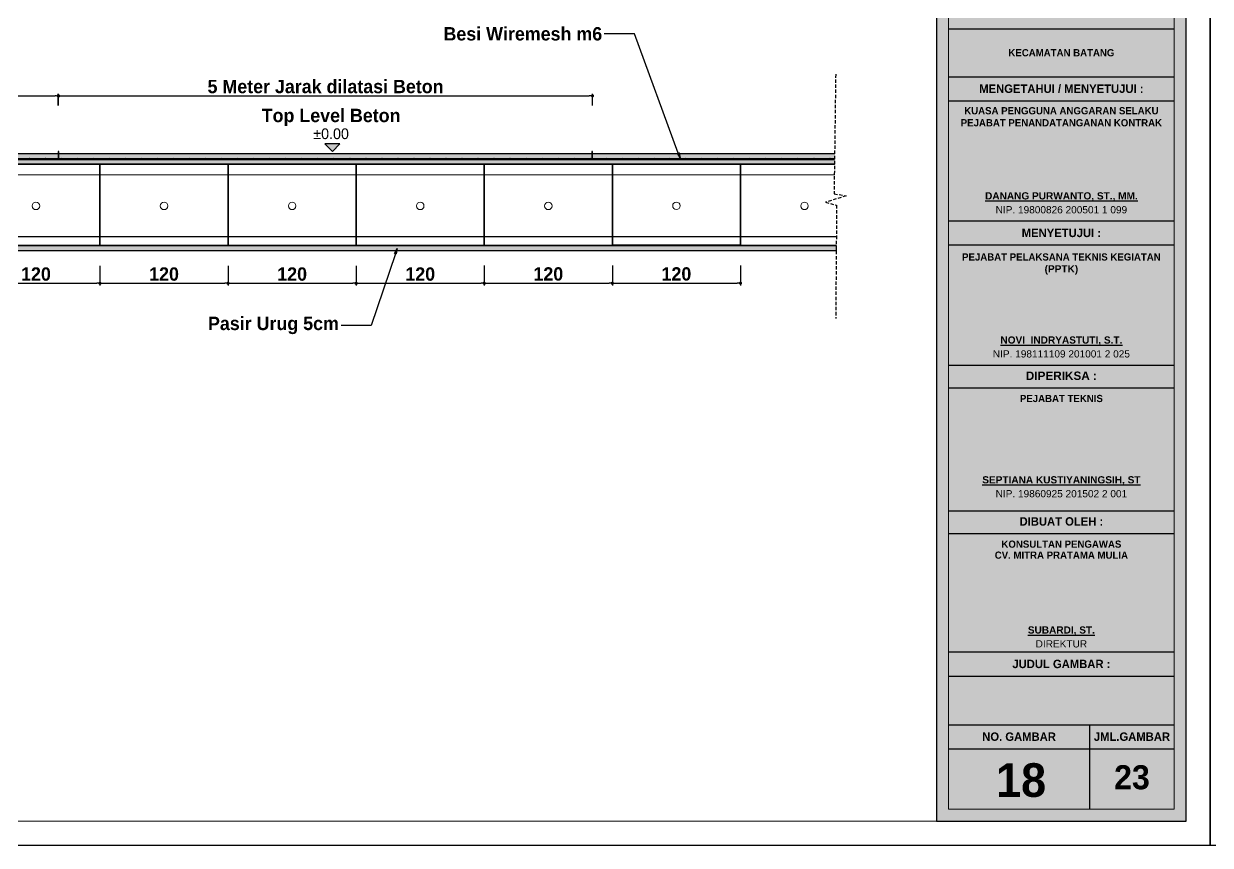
# Model space of a CAD drawing. Header units: centimetres. Extents: x -292707 to 138715, y -53922 to 66277.
# Drawn here: x 22944 to 24055, y -13009 to -12239 of the extents above; entities that cross this region are included whole.
import ezdxf
from ezdxf import colors
from ezdxf.entities.mleader import LeaderData, LeaderLine
from ezdxf.math import Vec2, Vec3

# ---------------------------------------------------------------- set-up
doc = ezdxf.new("R2010")
doc.units = ezdxf.units.CM
doc.linetypes.add('HIDDEN', pattern=[9.525, 6.35, -3.175])
for name, color, linetype in [('A-ALINE-1', 91, 'Continuous'), ('A-ALINE-3', 111, 'Continuous'), ('A-ALINE-4', 113, 'Continuous'), ('A-ALINE-7', 119, 'Continuous'), ('A-ANNOTATION', 144, 'Continuous'), ('A-DIM', 157, 'Continuous'), ('A-TEXT', 254, 'Continuous')]:
    doc.layers.add(name, color=color, linetype=linetype)
for name, color, linetype, lineweight, true_color in [('A-FILL-1', 250, 'Continuous', 0, 0x333333), ('A-FILL-2', 7, 'Continuous', 0, 0x4d4d4d), ('A-FILL-3', 7, 'Continuous', 0, 0x666666), ('A-FILL-7', 7, 'Continuous', 0, 0xcccccc)]:
    doc.layers.add(name, color=color, linetype=linetype, lineweight=lineweight, true_color=true_color)
doc.layers.add('A-SWING AREA', color=7, linetype='Continuous', lineweight=0, true_color=0xf7f7f7, transparency=0.2)
doc.styles.add('Scale 170', font='GOTHICB.TTF', dxfattribs={"height": 50})
doc.styles.add('Scale 50', font='GOTHICB.TTF', dxfattribs={"height": 12.5})
doc.dimstyles.new('Scale 50', dxfattribs={"dimscale": 0, "dimtxt": 7.5, "dimasz": 3, "dimexe": 2, "dimexo": 2, "dimgap": 2, "dimtad": 1, "dimdec": 0, "dimtxsty": 'Scale 50', "dimblk": 'DOT', "dimcen": 2.5, "dimclrd": 256, "dimclre": 256, "dimclrt": 254, "dimadec": 0, "dimazin": 0, "dimtfac": 1, "dimtdec": 0, "dimtmove": 0, "dimatfit": 3, "dimldrblk": 'DOTSMALL', "dimfxl": 1, "dimtfillclr": 256, "dimlwd": -1, "dimlwe": -1, "dimarcsym": 0})

# ---------------------------------------------------------------- blocks, each defined once
blk = doc.blocks.new('A$Cee8faf8f')
at = {"layer": 'A-FILL-7'}
h = blk.add_hatch(color=256, dxfattribs=at)
h.dxf.hatch_style = 1
edge = h.paths.add_edge_path()
edge.add_arc((0.6, 0.6), 0.6, 0, 360)
at = {"layer": 'A-FILL-1', "ltscale": 0.25}
blk.add_circle((0.6, 0.6), 0.6, dxfattribs=at)
blk = doc.blocks.new('GFDFGGFDG')
at = {"ltscale": 0.25}
blk.add_lwpolyline([(14867.5, -12200.6), (14987.5, -12200.6), (14987.5, -12276.6), (14867.5, -12276.6)], close=True, dxfattribs=at)
at = {"layer": 'A-ALINE-3', "ltscale": 0.25}
blk.add_lwpolyline([(14867.5, -12276.6), (14987.5, -12276.6), (14987.5, -12268.6), (14867.5, -12268.6)], close=True, dxfattribs=at)
at = {"layer": 'A-FILL-2'}
for p, q in [((14867.5, -12200.6), (14870.5, -12200.6)), ((14867.5, -12210.6), (14867.5, -12200.6)), ((14896, -12200.6), (14870.5, -12200.6)), ((14899, -12200.6), (14896, -12200.6)), ((14924.5, -12200.6), (14899, -12200.6)), ((14924.5, -12200.6), (14927.5, -12200.6)), ((14927.5, -12200.6), (14930.5, -12200.6)), ((14956, -12200.6), (14930.5, -12200.6)), ((14959, -12200.6), (14956, -12200.6)), ((14984.5, -12200.6), (14959, -12200.6)), ((14984.5, -12200.6), (14987.5, -12200.6)), ((14987.5, -12200.6), (14987.5, -12210.6)), ((14867.5, -12210.6), (14870.5, -12210.6)), ((14867.5, -12210.6), (14867.5, -12260.6)), ((14870.5, -12210.6), (14896, -12210.6)), ((14899, -12210.6), (14896, -12210.6)), ((14899, -12210.6), (14924.5, -12210.6)), ((14924.5, -12210.6), (14927.5, -12210.6)), ((14927.5, -12210.6), (14930.5, -12210.6)), ((14930.5, -12210.6), (14956, -12210.6)), ((14959, -12210.6), (14956, -12210.6)), ((14959, -12210.6), (14984.5, -12210.6)), ((14984.5, -12210.6), (14987.5, -12210.6)), ((14987.5, -12210.6), (14987.5, -12260.6)), ((14867.5, -12268.6), (14867.5, -12260.6)), ((14987.5, -12268.6), (14987.5, -12260.6)), ((14867.5, -12268.6), (14867.5, -12269.6)), ((14924, -12268.6), (14867.5, -12268.6)), ((14867.5, -12269.6), (14867.5, -12276.6)), ((14924, -12268.6), (14931, -12268.6)), ((14987.5, -12268.6), (14931, -12268.6)), ((14987.5, -12269.6), (14987.5, -12268.6)), ((14987.5, -12269.6), (14987.5, -12276.6)), ((14867.5, -12276.6), (14987.5, -12276.6))]:
    blk.add_line(p, q, dxfattribs=at)
at = {"layer": 'A-FILL-2', "ltscale": 0.25}
blk.add_circle((14927.5, -12239.6), 3.5, dxfattribs=at)
blk = doc.blocks.new('jhgkjhkjhkjh')
at = {"layer": 'A-SWING AREA', "transparency": 33554457}
h = blk.add_hatch(color=256, dxfattribs=at)
h.dxf.hatch_style = 1
h.paths.add_polyline_path([(-933.61, 931.53), (-881.61, 931.53), (-881.61, 1218.53), (-933.61, 1218.53)])
at = {"layer": 'A-ALINE-1', "ltscale": 0.25}
blk.add_lwpolyline([(-933.61, 931.53), (-881.61, 931.53), (-881.61, 1218.53), (-933.61, 1218.53)], close=True, dxfattribs=at)
at = {"layer": 'A-ALINE-4', "ltscale": 0.25}
for points in [[(-931.11, 1096.44), (-884.11, 1096.44)], [(-931.11, 1086.44), (-884.11, 1086.44)], [(-931.11, 1081.44), (-884.11, 1081.44)], [(-931.11, 1056.44), (-884.11, 1056.44)], [(-931.11, 1051.44), (-884.11, 1051.44)], [(-931.11, 1026.44), (-884.11, 1026.44)], [(-931.11, 1021.72), (-884.11, 1021.72)], [(-931.11, 996.12), (-884.11, 996.12)], [(-931.11, 991.41), (-884.11, 991.41)], [(-931.11, 966.75), (-884.11, 966.75)], [(-931.11, 966.75), (-884.11, 966.75)], [(-931.11, 961.75), (-884.11, 961.75)], [(-931.11, 951.62), (-884.11, 951.62)], [(-901.74, 951.62), (-901.74, 934.03)], [(-931.11, 946.62), (-884.11, 946.62)]]:
    blk.add_lwpolyline(points, dxfattribs=at)
at = {"layer": 'A-FILL-1', "ltscale": 0.25}
blk.add_lwpolyline([(-1286.61, 931.53), (-933.61, 931.53), (-933.61, 1218.53), (-1286.61, 1218.53)], close=True, dxfattribs=at)
at = {"layer": 'A-FILL-1'}
blk.add_lwpolyline([(-931.11, 934.03), (-884.11, 934.03), (-884.11, 1216.03), (-931.11, 1216.03)], close=True, dxfattribs=at)
at = {"layer": 'Defpoints'}
blk.add_lwpolyline([(-1296.61, 926.53), (-876.61, 926.53), (-876.61, 1223.53), (-1296.61, 1223.53)], close=True, dxfattribs=at)
at = {"layer": 'A-TEXT', "ltscale": 0.25, "attachment_point": 5, "style": 'Scale 170'}
for s, width, insert, char_height in [('KECAMATAN BATANG', 47, (-907.61, 1091.44), 1.5), ('{\\fCentury Gothic|b1|i0|c0|p34;MENGETAHUI / MENYETUJUI :}', 47, (-907.61, 1083.94), 1.75), ('KUASA PENGGUNA ANGGARAN SELAKU PEJABAT PENANDATANGANAN KONTRAK', 47, (-907.61, 1078.12), 1.5), ('{\\fArial|b1|i0|c0|p34;\\LDANANG PURWANTO, ST., MM.}', 47, (-907.61, 1061.5), 1.5), ('{\\fArial|b0|i0|c0|p34;NIP. 19800826 200501 1 099}', 47, (-907.61, 1058.77), 1.5), ('{\\fCentury Gothic|b1|i0|c0|p34;MENYETUJUI :}', 47, (-907.61, 1053.94), 1.75), ('PEJABAT PELAKSANA TEKNIS KEGIATAN', 47, (-907.61, 1048.94), 1.5), ('{\\fArial|b1|i0|c0|p34;(PPTK)}', 47, (-907.61, 1046.25), 1.5), ('{\\fArial|b1|i0|c0|p34;\\LNOVI  INDRYASTUTI, S.T.}', 47, (-907.61, 1031.5), 1.5), ('{\\fArial|b0|i0|c0|p34;NIP. 198111109 201001 2 025}', 47, (-907.61, 1028.77), 1.5), ('{\\fArial|b1|i0|c0|p34;DIPERIKSA :}', 47, (-907.61, 1024.22), 1.75), ('PEJABAT TEKNIS', 47, (-907.61, 1019.49), 1.5), ('{\\fArial|b1|i0|c0|p34;\\LSEPTIANA KUSTIYANINGSIH, ST}', 47, (-907.61, 1002.41), 1.5), ('{\\fArial|b0|i0|c0|p34;NIP. 19860925 201502 2 001}', 47, (-907.61, 999.68), 1.5), ('DIBUAT OLEH :', 47, (-907.61, 993.91), 1.75), ('KONSULTAN PENGAWAS', 47, (-907.61, 989.18), 1.5), ('CV. MITRA PRATAMA MULIA', 47, (-907.61, 986.89), 1.5), ('{\\fArial|b1|i0|c0|p34;\\LSUBARDI, ST.}', 47, (-907.61, 971.16), 1.5), ('{\\fArial|b0|i0|c0|p34;DIREKTUR}', 47, (-907.61, 968.43), 1.5), ('{\\fCentury Gothic|b1|i0|c0|p34;JUDUL GAMBAR :}', 47, (-907.61, 964.25), 1.75), ('{\\fCentury Gothic|b1|i0|c0|p34;NO. GAMBAR}', 29.375, (-916.42, 949.12), 1.75), ('{\\fCentury Gothic|b1|i0|c0|p34;JML.GAMBAR}', 29.375, (-892.92, 949.12), 1.75), ('23', 47, (-892.92, 940.65), 5)]:
    blk.add_mtext_dynamic_manual_height_columns(s, width=width, gutter_width=105, heights=[0], dxfattribs=dict(at, insert=insert, char_height=char_height))
blk = doc.blocks.new('A$Cb77c0ee4')
at = {"layer": 'A-ANNOTATION'}
h = blk.add_hatch(color=256, dxfattribs=at)
h.dxf.hatch_style = 1
h.paths.add_polyline_path([(3, 1.5), (0, 1.5), (1.5, 0)])
edge = h.paths.add_edge_path(flags=17)
edge.add_line((3, 1.5), (0, 1.5))
for points in [[(3, 1.5), (0, 1.5)], [(3, 1.5), (0, 1.5), (1.5, 0), (3, 1.5)]]:
    blk.add_lwpolyline(points, dxfattribs=at)
blk = doc.blocks.new('_Dot')
at = {"color": 0, "linetype": 'ByBlock', "lineweight": -2}
blk.add_line((-0.5, 0), (-1, 0), dxfattribs=at)
at = {"color": 0, "linetype": 'ByBlock', "const_width": 0.5}
blk.add_lwpolyline([(-0.25, 0, 1), (0.25, 0, 1)], format="xyb", close=True, dxfattribs=at)
blk = doc.blocks.new('*D913')
at = {"layer": 'A-DIM', "ltscale": 5, "transparency": 16777216}
for p, q in [((22895.1, -12466), (22895.1, -12484.5)), ((23015.1, -12466), (23015.1, -12484.5)), ((22898.1, -12482.5), (23012.1, -12482.5))]:
    blk.add_line(p, q, dxfattribs=at)
at = {"layer": 'Defpoints', "color": 0, "ltscale": 5, "transparency": 16777216}
for p in [(22895.1, -12464), (23015.1, -12464), (23015.1, -12482.5)]:
    blk.add_point(p, dxfattribs=at)
at = {"layer": 'A-DIM', "ltscale": 5, "transparency": 16777216, "xscale": 3, "yscale": 3, "zscale": 3, "rotation": 180}
blk.add_blockref('_Dot', (22895.1, -12482.5), dxfattribs=at)
at = {"layer": 'A-DIM', "ltscale": 5, "transparency": 16777216, "xscale": 3, "yscale": 3, "zscale": 3}
blk.add_blockref('_Dot', (23015.1, -12482.5), dxfattribs=at)
at = {"layer": 'A-DIM', "color": 254, "ltscale": 5, "transparency": 16777216, "insert": (22955.1, -12473.9), "char_height": 12.5, "attachment_point": 5, "style": 'Scale 50'}
blk.add_mtext('120', dxfattribs=at)
blk = doc.blocks.new('_DotSmall')
at = {"color": 0, "linetype": 'ByBlock', "const_width": 0.5}
blk.add_lwpolyline([(-0.0625, 0, 1), (0.0625, 0, 1)], format="xyb", close=True, dxfattribs=at)
blk = doc.blocks.new('*D914')
at = {"layer": 'A-DIM', "ltscale": 5, "transparency": 16777216}
for p, q in [((23015.1, -12466), (23015.1, -12484.5)), ((23135.1, -12466), (23135.1, -12484.5)), ((23018.1, -12482.5), (23132.1, -12482.5))]:
    blk.add_line(p, q, dxfattribs=at)
at = {"layer": 'Defpoints', "color": 0, "ltscale": 5, "transparency": 16777216}
for p in [(23015.1, -12464), (23135.1, -12464), (23135.1, -12482.5)]:
    blk.add_point(p, dxfattribs=at)
at = {"layer": 'A-DIM', "ltscale": 5, "transparency": 16777216, "xscale": 3, "yscale": 3, "zscale": 3, "rotation": 180}
blk.add_blockref('_Dot', (23015.1, -12482.5), dxfattribs=at)
at = {"layer": 'A-DIM', "ltscale": 5, "transparency": 16777216, "xscale": 3, "yscale": 3, "zscale": 3}
blk.add_blockref('_Dot', (23135.1, -12482.5), dxfattribs=at)
at = {"layer": 'A-DIM', "color": 254, "ltscale": 5, "transparency": 16777216, "insert": (23075.1, -12473.9), "char_height": 12.5, "attachment_point": 5, "style": 'Scale 50'}
blk.add_mtext('120', dxfattribs=at)
blk = doc.blocks.new('*D915')
at = {"layer": 'A-DIM', "ltscale": 5, "transparency": 16777216}
for p, q in [((23135.1, -12466), (23135.1, -12484.5)), ((23255.1, -12466), (23255.1, -12484.5)), ((23138.1, -12482.5), (23252.1, -12482.5))]:
    blk.add_line(p, q, dxfattribs=at)
at = {"layer": 'Defpoints', "color": 0, "ltscale": 5, "transparency": 16777216}
for p in [(23135.1, -12464), (23255.1, -12464), (23255.1, -12482.5)]:
    blk.add_point(p, dxfattribs=at)
at = {"layer": 'A-DIM', "ltscale": 5, "transparency": 16777216, "xscale": 3, "yscale": 3, "zscale": 3, "rotation": 180}
blk.add_blockref('_Dot', (23135.1, -12482.5), dxfattribs=at)
at = {"layer": 'A-DIM', "ltscale": 5, "transparency": 16777216, "xscale": 3, "yscale": 3, "zscale": 3}
blk.add_blockref('_Dot', (23255.1, -12482.5), dxfattribs=at)
at = {"layer": 'A-DIM', "color": 254, "ltscale": 5, "transparency": 16777216, "insert": (23195.1, -12473.9), "char_height": 12.5, "attachment_point": 5, "style": 'Scale 50'}
blk.add_mtext('120', dxfattribs=at)
blk = doc.blocks.new('*D916')
at = {"layer": 'A-DIM', "ltscale": 5, "transparency": 16777216}
for p, q in [((23255.1, -12466), (23255.1, -12484.5)), ((23375.1, -12466), (23375.1, -12484.5)), ((23258.1, -12482.5), (23372.1, -12482.5))]:
    blk.add_line(p, q, dxfattribs=at)
at = {"layer": 'Defpoints', "color": 0, "ltscale": 5, "transparency": 16777216}
for p in [(23255.1, -12464), (23375.1, -12464), (23375.1, -12482.5)]:
    blk.add_point(p, dxfattribs=at)
at = {"layer": 'A-DIM', "ltscale": 5, "transparency": 16777216, "xscale": 3, "yscale": 3, "zscale": 3, "rotation": 180}
blk.add_blockref('_Dot', (23255.1, -12482.5), dxfattribs=at)
at = {"layer": 'A-DIM', "ltscale": 5, "transparency": 16777216, "xscale": 3, "yscale": 3, "zscale": 3}
blk.add_blockref('_Dot', (23375.1, -12482.5), dxfattribs=at)
at = {"layer": 'A-DIM', "color": 254, "ltscale": 5, "transparency": 16777216, "insert": (23315.1, -12473.9), "char_height": 12.5, "attachment_point": 5, "style": 'Scale 50'}
blk.add_mtext('120', dxfattribs=at)
blk = doc.blocks.new('*D917')
at = {"layer": 'A-DIM', "ltscale": 5, "transparency": 16777216}
for p, q in [((23375.1, -12465.9), (23375.1, -12484.4)), ((23495.1, -12465.9), (23495.1, -12484.4)), ((23378.1, -12482.4), (23492.1, -12482.4))]:
    blk.add_line(p, q, dxfattribs=at)
at = {"layer": 'Defpoints', "color": 0, "ltscale": 5, "transparency": 16777216}
for p in [(23375.1, -12463.9), (23495.1, -12463.9), (23495.1, -12482.4)]:
    blk.add_point(p, dxfattribs=at)
at = {"layer": 'A-DIM', "ltscale": 5, "transparency": 16777216, "xscale": 3, "yscale": 3, "zscale": 3, "rotation": 180}
blk.add_blockref('_Dot', (23375.1, -12482.4), dxfattribs=at)
at = {"layer": 'A-DIM', "ltscale": 5, "transparency": 16777216, "xscale": 3, "yscale": 3, "zscale": 3}
blk.add_blockref('_Dot', (23495.1, -12482.4), dxfattribs=at)
at = {"layer": 'A-DIM', "color": 254, "ltscale": 5, "transparency": 16777216, "insert": (23435.1, -12473.8), "char_height": 12.5, "attachment_point": 5, "style": 'Scale 50'}
blk.add_mtext('120', dxfattribs=at)
blk = doc.blocks.new('*D918')
at = {"layer": 'A-DIM', "ltscale": 5, "transparency": 16777216}
for p, q in [((23495.1, -12465.9), (23495.1, -12484.4)), ((23615.1, -12465.9), (23615.1, -12484.4)), ((23498.1, -12482.4), (23612.1, -12482.4))]:
    blk.add_line(p, q, dxfattribs=at)
at = {"layer": 'Defpoints', "color": 0, "ltscale": 5, "transparency": 16777216}
for p in [(23495.1, -12463.9), (23615.1, -12463.9), (23615.1, -12482.4)]:
    blk.add_point(p, dxfattribs=at)
at = {"layer": 'A-DIM', "ltscale": 5, "transparency": 16777216, "xscale": 3, "yscale": 3, "zscale": 3, "rotation": 180}
blk.add_blockref('_Dot', (23495.1, -12482.4), dxfattribs=at)
at = {"layer": 'A-DIM', "ltscale": 5, "transparency": 16777216, "xscale": 3, "yscale": 3, "zscale": 3}
blk.add_blockref('_Dot', (23615.1, -12482.4), dxfattribs=at)
at = {"layer": 'A-DIM', "color": 254, "ltscale": 5, "transparency": 16777216, "insert": (23555.1, -12473.8), "char_height": 12.5, "attachment_point": 5, "style": 'Scale 50'}
blk.add_mtext('120', dxfattribs=at)
blk = doc.blocks.new('*D919')
at = {"layer": 'A-DIM', "ltscale": 5, "transparency": 16777216}
for p, q in [((22475.8, -12315.9), (22475.8, -12305)), ((22976, -12315.9), (22976, -12305)), ((22478.8, -12307), (22973, -12307))]:
    blk.add_line(p, q, dxfattribs=at)
at = {"layer": 'Defpoints', "color": 0, "ltscale": 5, "transparency": 16777216}
for p in [(22976, -12307), (22475.8, -12317.9), (22976, -12317.9)]:
    blk.add_point(p, dxfattribs=at)
at = {"layer": 'A-DIM', "ltscale": 5, "transparency": 16777216, "xscale": 3, "yscale": 3, "zscale": 3, "rotation": 180}
blk.add_blockref('_Dot', (22475.8, -12307), dxfattribs=at)
at = {"layer": 'A-DIM', "ltscale": 5, "transparency": 16777216, "xscale": 3, "yscale": 3, "zscale": 3}
blk.add_blockref('_Dot', (22976, -12307), dxfattribs=at)
at = {"layer": 'A-DIM', "color": 254, "ltscale": 5, "transparency": 16777216, "insert": (22725.9, -12298.3), "char_height": 12.5, "width": 259.105, "attachment_point": 5, "style": 'Scale 50'}
blk.add_mtext('5 Meter Jarak dilatasi Beton', dxfattribs=at)
blk = doc.blocks.new('*D920')
at = {"layer": 'A-DIM', "ltscale": 5, "transparency": 16777216}
for p, q in [((22976.3, -12315.9), (22976.3, -12305)), ((23476.5, -12315.9), (23476.5, -12305)), ((22979.3, -12307), (23473.5, -12307))]:
    blk.add_line(p, q, dxfattribs=at)
at = {"layer": 'Defpoints', "color": 0, "ltscale": 5, "transparency": 16777216}
for p in [(23476.5, -12307), (22976.3, -12317.9), (23476.5, -12317.9)]:
    blk.add_point(p, dxfattribs=at)
at = {"layer": 'A-DIM', "ltscale": 5, "transparency": 16777216, "xscale": 3, "yscale": 3, "zscale": 3, "rotation": 180}
blk.add_blockref('_Dot', (22976.3, -12307), dxfattribs=at)
at = {"layer": 'A-DIM', "ltscale": 5, "transparency": 16777216, "xscale": 3, "yscale": 3, "zscale": 3}
blk.add_blockref('_Dot', (23476.5, -12307), dxfattribs=at)
at = {"layer": 'A-DIM', "color": 254, "ltscale": 5, "transparency": 16777216, "insert": (23226.4, -12298.3), "char_height": 12.5, "width": 292.56, "attachment_point": 5, "style": 'Scale 50'}
blk.add_mtext('5 Meter Jarak dilatasi Beton', dxfattribs=at)
blk = doc.blocks.new('_Closed')
at = {"color": 0, "linetype": 'ByBlock', "lineweight": -2}
for p, q in [((-1, 0.17), (0, 0)), ((-1, 0.17), (-1, -0.17)), ((0, 0), (-1, -0.17)), ((0, 0), (-1, 0))]:
    blk.add_line(p, q, dxfattribs=at)

msp = doc.modelspace()

# ---------------------------------------------------------------- hatches: boundary and pattern name
h = msp.add_hatch()
h.set_pattern_fill('AR-SAND', color=256, scale=0.05)
h.set_pattern_definition([(37.5, (7560, -7e-12), (-0.08000156, 2.44706619), [0, -1.9304, 0, -2.159, 0, -2.06375]), (7.5, (7560, -7e-12), (2.2476164, 3.5841255), [0, -1.0414, 0, -1.7399, 0, -0.66675]), (327.5, (7558.438, -7e-12), (3.95496185, 0.00718592), [0, -0.635, 0, -2.286, 0, -2.9845]), (317.5, (7558.438, -7e-12), (3.81778226, 1.1146466), [0, -0.3175, 0, -1.4986, 0, -1.7145])])
h.paths.add_polyline_path([(22335.8, -12447), (22394.3, -12447), (22397, -12447), (23704.9, -12447), (23704.9, -12452.1), (22333, -12452), (22333, -12447)])
at = {"layer": 'A-FILL-2'}
h = msp.add_hatch(color=256, dxfattribs=at)
h.dxf.hatch_style = 1
h.paths.add_polyline_path([(22976, -12365), (22976.5, -12365), (22976.5, -12359), (22976, -12359)])
h = msp.add_hatch(color=256, dxfattribs=at)
h.dxf.hatch_style = 1
h.paths.add_polyline_path([(23476, -12365), (23476.5, -12365), (23476.5, -12359), (23476, -12359)])
at = {"layer": 'A-FILL-3', "ltscale": 0.25}
h = msp.add_hatch(dxfattribs=at)
h.set_pattern_fill('AR-CONC', color=256, scale=0.09)
h.set_pattern_definition([(50, (-27424.906, 28055.769), (16.3966202, -1.4345177), [1.7145, -18.8595]), (355, (-27424.906, 28055.77), (-3.171908, 17.195116), [1.3716, -15.0876526]), (100.451445, (-27423.54, 28055.65), (13.2247122, 15.7605977), [1.457101, -16.028122]), (46.1842, (-27424.906, 28060.341), (24.3971137, -3.7838095), [2.57175, -28.28925]), (96.635558, (-27422.873, 28060.026), (21.366372, 22.268351), [2.185652, -24.042205]), (351.18415, (-27424.906, 28060.34), (21.366372, 22.268351), [2.057397, -22.631376]), (21, (-27422.62, 28059.198), (13.6452952, -9.2038678), [1.7145, -18.8595]), (326, (-27422.62, 28059.198), (5.5621826, 16.576917), [1.3716, -15.0876]), (71.451445, (-27421.483, 28058.431), (19.2074777, 7.3730492), [1.457101, -16.0280944]), (37.5, (-27424.906, 28055.769), (0.2779743, 7.6099535), [0, -14.90472, 0, -15.3162, 0, -15.14475]), (7.5, (-27424.906, 28055.769), (6.0137696, 9.0162517), [0, -8.73252, 0, -14.56182, 0, -5.77215]), (327.5, (-27430.004, 28055.769), (12.20315357, -0.51558696), [0, -5.715, 0, -17.8308, 0, -23.6601]), (317.5, (-27432.29, 28055.769), (13.3316263, 2.2883842), [0, -7.4295, 0, -11.84148, 0, -16.8021])])
h.paths.add_polyline_path([(23703.2, -12371), (23703.4, -12361), (22331.5, -12361), (22331.4, -12371)])
at = {"layer": 'A-FILL-7'}
h = msp.add_hatch(color=256, dxfattribs=at)
h.dxf.hatch_style = 1
h.paths.add_polyline_path([(23703.3, -12366.5), (23703.3, -12366), (22331.4, -12366), (22331.4, -12366.6)])

# ---------------------------------------------------------------- linework, layer by layer
at = {"ltscale": 0.25}
msp.add_lwpolyline([(23704.9, -12447), (23615.1, -12447), (23615.1, -12371), (23703.2, -12371)], dxfattribs=at)
at = {"layer": 'A-ALINE-3', "ltscale": 0.25}
msp.add_lwpolyline([(23704.9, -12439), (23615.1, -12439), (23615.1, -12447), (23704.9, -12447)], dxfattribs=at)
at = {"layer": 'A-ALINE-4', "ltscale": 0.25}
msp.add_lwpolyline([(22335.8, -12447), (22394.3, -12447), (22397, -12447), (23704.9, -12447), (23704.9, -12452.1), (22333, -12452), (22333, -12447), (22335.8, -12447)], dxfattribs=at)
at = {"layer": 'A-ALINE-7', "ltscale": 5}
for points in [[(22976, -12365), (22976.5, -12365), (22976.5, -12359), (22976, -12359)], [(23476, -12365), (23476.5, -12365), (23476.5, -12359), (23476, -12359)]]:
    msp.add_lwpolyline(points, close=True, dxfattribs=at)
at = {"layer": 'A-FILL-2'}
for p, q in [((23615.1, -12371), (23618.1, -12371)), ((23615.1, -12381), (23615.1, -12371)), ((23643.6, -12371), (23618.1, -12371)), ((23646.6, -12371), (23643.6, -12371)), ((23672.1, -12371), (23646.6, -12371)), ((23672.1, -12371), (23675.1, -12371)), ((23675.1, -12371), (23678.1, -12371)), ((23703.6, -12371), (23678.1, -12371)), ((23615.1, -12381), (23618.1, -12381)), ((23615.1, -12381), (23615.1, -12431)), ((23618.1, -12381), (23643.6, -12381)), ((23646.6, -12381), (23643.6, -12381)), ((23646.6, -12381), (23672.1, -12381)), ((23672.1, -12381), (23675.1, -12381)), ((23675.1, -12381), (23678.1, -12381)), ((23678.1, -12381), (23703.6, -12381)), ((23615.1, -12439), (23615.1, -12431)), ((23615.1, -12439), (23615.1, -12440)), ((23671.6, -12439), (23615.1, -12439)), ((23615.1, -12440), (23615.1, -12447)), ((23615.1, -12447), (23704.9, -12447)), ((23671.6, -12439), (23678.6, -12439)), ((23704.9, -12439), (23678.6, -12439))]:
    msp.add_line(p, q, dxfattribs=at)
at = {"layer": 'A-FILL-2', "ltscale": 0.25}
msp.add_circle((23675.1, -12410), 3.5, dxfattribs=at)
at = {"layer": 'A-TEXT', "linetype": 'HIDDEN', "ltscale": 0.5}
msp.add_lwpolyline([(23704.3, -12286.8), (23702.8, -12398.6), (23714, -12400.7), (23694.7, -12406.6), (23705.2, -12409.3), (23704.3, -12515.5)], dxfattribs=at)
at = {"layer": 'A-TEXT', "ltscale": 0.25}
for points in [[(23703.3, -12366), (22331.4, -12366)], [(22331.4, -12366.6), (23703.3, -12366.5)], [(23703.2, -12370.9), (22331.4, -12371)], [(23703.2, -12370.9), (22331.4, -12371)], [(22331.5, -12361), (23703.4, -12361)]]:
    msp.add_lwpolyline(points, dxfattribs=at)

# ---------------------------------------------------------------- block references
at = {"ltscale": 0.25, "xscale": 4.711602529588466, "yscale": 4.711602529588466, "zscale": 4.711602529588466}
msp.add_blockref('A$Cb77c0ee4', (23225.8, -12359), dxfattribs=at)
for p in [(8027.6, -170.4), (8147.6, -170.4), (8267.6, -170.4), (8387.6, -170.4), (8507.6, -170.4), (8627.6, -170.3)]:
    msp.add_blockref('GFDFGGFDG', p)
at = {"layer": 'A-ALINE-7', "ltscale": 0.25, "xscale": 0.4999999999995392, "yscale": 0.4999999999995392, "zscale": 0.4999999999995392}
for p in [(22948.8, -12366), (22963.8, -12366), (22978.8, -12366), (22993.8, -12366), (23008.8, -12366), (23023.8, -12366), (23038.8, -12366), (23053.8, -12366), (23068.8, -12366), (23083.8, -12366), (23098.8, -12366), (23113.8, -12366), (23128.8, -12366), (23143.8, -12366), (23158.8, -12366), (23173.8, -12366), (23188.8, -12366), (23203.8, -12366), (23218.8, -12366), (23233.8, -12366), (23248.8, -12366), (23263.8, -12366), (23278.8, -12366), (23293.8, -12366), (23308.8, -12366), (23323.8, -12366), (23338.8, -12366), (23353.8, -12366), (23368.8, -12366), (23383.8, -12366), (23398.8, -12366), (23413.8, -12366), (23428.8, -12366), (23443.8, -12366), (23458.8, -12366), (23473.8, -12366), (23488.8, -12366), (23503.8, -12366), (23518.8, -12366), (23533.8, -12366), (23548.8, -12366), (23563.8, -12366), (23578.8, -12366), (23593.8, -12366), (23608.8, -12366), (23623.8, -12366), (23638.8, -12366), (23653.8, -12366), (23668.8, -12366), (23683.8, -12366), (23698.8, -12366)]:
    msp.add_blockref('A$Cee8faf8f', p, dxfattribs=at)
at = {"layer": 'A-TEXT', "xscale": 4.5, "yscale": 4.5, "zscale": 4.5}
for p in [(28000, -17178.1), (29890, -17178.1)]:
    msp.add_blockref('jhgkjhkjhkjh', p, dxfattribs=at)

# ---------------------------------------------------------------- texts
at = {"ltscale": 0.25, "attachment_point": 5, "style": 'Scale 50'}
for s, insert, char_height in [('Top Level Beton', (23231.6, -12327.2), 12.5), ('{\\fCentury Gothic|b0|i0|c0|p34;%%P0.00}', (23231.6, -12342.5), 10)]:
    msp.add_mtext_dynamic_manual_height_columns(s, width=146.541, gutter_width=62.5, heights=[0], dxfattribs=dict(at, insert=insert, char_height=char_height))
at = {"layer": 'A-TEXT', "ltscale": 0.25, "insert": (23878, -12947.9), "char_height": 31.5, "attachment_point": 5, "style": 'Scale 170'}
msp.add_mtext_dynamic_manual_height_columns('18', width=132.188, gutter_width=472.5, heights=[0], dxfattribs=at)

# ---------------------------------------------------------------- dimensions: what is measured, and where the dimension line sits
at = {"layer": 'A-DIM', "ltscale": 5}
for base, p1, p2, picture, middle in [((22976, -12307), (22475.8, -12317.9), (22976, -12317.9), '*D919', (22725.9, -12298.3)), ((23476.5, -12307), (22976.3, -12317.9), (23476.5, -12317.9), '*D920', (23226.4, -12298.3))]:
    dim = msp.add_linear_dim(base=base, p1=p1, p2=p2, text='5 Meter Jarak dilatasi Beton', dimstyle='Scale 50', override={"dimscale": 1}, dxfattribs=at)
    dim.commit()
    dim.dimension.update_dxf_attribs({"geometry": picture, "text_midpoint": middle})
for base, p1, p2, picture, middle in [((23015.1, -12482.5), (22895.1, -12464), (23015.1, -12464), '*D913', (22955.1, -12473.9)), ((23135.1, -12482.5), (23015.1, -12464), (23135.1, -12464), '*D914', (23075.1, -12473.9)), ((23255.1, -12482.5), (23135.1, -12464), (23255.1, -12464), '*D915', (23195.1, -12473.9)), ((23375.1, -12482.5), (23255.1, -12464), (23375.1, -12464), '*D916', (23315.1, -12473.9)), ((23495.1, -12482.4), (23375.1, -12463.9), (23495.1, -12463.9), '*D917', (23435.1, -12473.8)), ((23615.1, -12482.4), (23495.1, -12463.9), (23615.1, -12463.9), '*D918', (23555.1, -12473.8))]:
    dim = msp.add_linear_dim(base=base, p1=p1, p2=p2, dimstyle='Scale 50', override={"dimscale": 1, "dimtmove": 1}, dxfattribs=at)
    dim.commit()
    dim.dimension.update_dxf_attribs({"geometry": picture, "text_midpoint": middle})

# ---------------------------------------------------------------- leaders
at = {"ltscale": 0.25}
ml = msp.add_multileader_mtext('Standard', dxfattribs=at)
ml.set_content('{\\C256;Besi Wiremesh m6}', color=254, style='Scale 50')
ml.set_leader_properties(color=256, linetype='ByLayer', lineweight=-1)
ml.set_arrow_properties(name='CLOSED')
ml.build(insert=Vec2(0, 0))
ml.multileader.update_dxf_attribs({"dogleg_length": 29.3, "arrow_head_size": 5})
ctx = ml.context
ctx.base_point, ctx.char_height, ctx.arrow_head_size, ctx.plane_origin = Vec3(23334.9, -12249), 12.5, 5, Vec3(23558.5, -12365.2)
notes = []
notes.append((ctx, [(0, (1, 1, 0), (23515.7, -12249), (-1, 0), 28.2, [(0, [(23558.5, -12365.2)], 0, [])])]))
ctx.mtext.insert, ctx.mtext.flow_direction = Vec3(23336.9, -12242.6), 5
ml = msp.add_multileader_mtext('Standard', dxfattribs=at)
ml.set_content('Pasir Urug 5cm', color=254, style='Scale 50')
ml.set_leader_properties(color=256, linetype='ByLayer', lineweight=-1)
ml.set_arrow_properties(name='CLOSED')
ml.build(insert=Vec2(0, 0))
ml.multileader.update_dxf_attribs({"dogleg_length": 29.3, "arrow_head_size": 5})
ctx = ml.context
ctx.base_point, ctx.char_height, ctx.arrow_head_size, ctx.plane_origin = Vec3(23115.1, -12521.9), 12.5, 5, Vec3(23293.4, -12450)
ctx.text_align_type = 2
notes.append((ctx, [(0, (1, 1, 0), (23269.1, -12521.9), (-1, 0), 28.2, [(0, [(23293.4, -12450)], 0, [])])]))
ctx.mtext.insert, ctx.mtext.alignment, ctx.mtext.flow_direction = Vec3(23238.9, -12513.8), 3, 5
for ctx, leaders in notes:
    for number, flags, end, landing, length, lines in leaders:
        leader = LeaderData()
        leader.index, (leader.has_last_leader_line, leader.has_dogleg_vector, leader.attachment_direction) = number, flags
        leader.last_leader_point, leader.dogleg_vector, leader.dogleg_length = Vec3(end), Vec3(landing), length
        for number, points, colour, breaks in lines:
            line = LeaderLine()
            line.index, line.vertices, line.color, line.breaks = number, Vec3.list(points), colors.encode_raw_color(colour), breaks
            leader.lines.append(line)
        ctx.leaders.append(leader)

doc.saveas('drawing.dxf')
